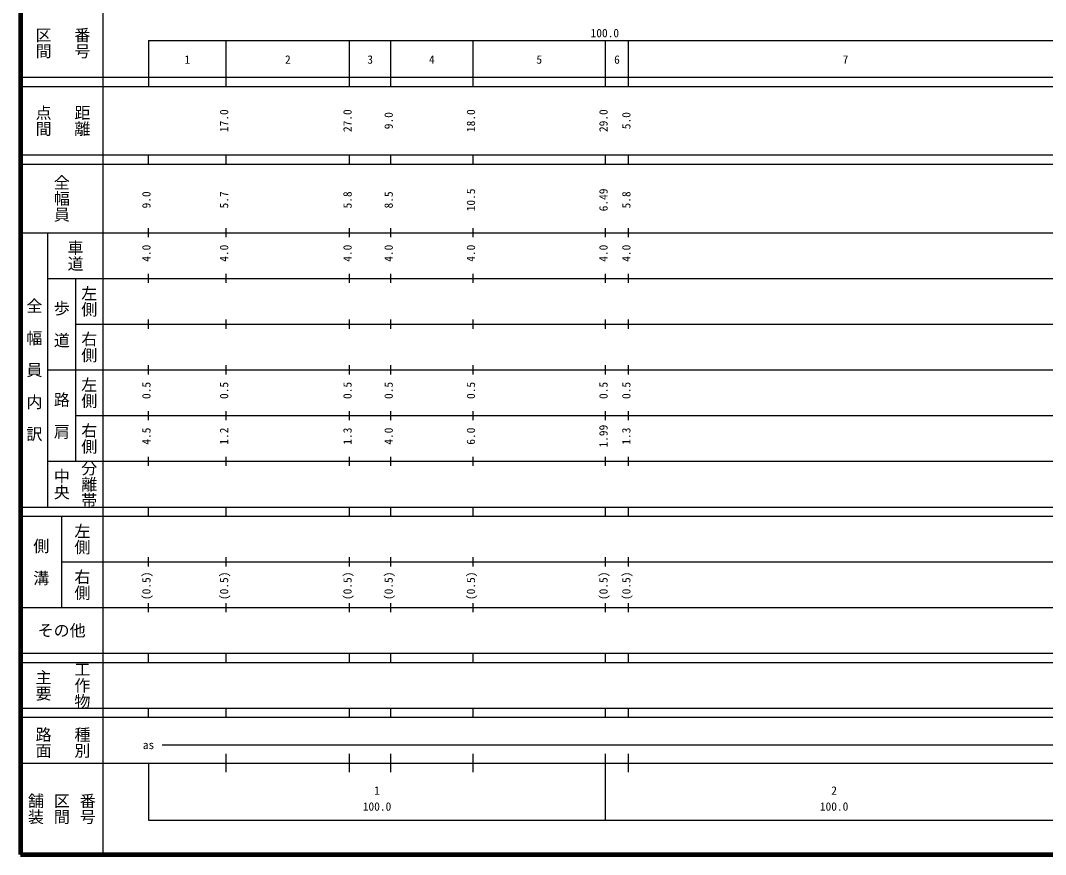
# Model space of a CAD drawing. Units: millimetres on the paper, enlarged 1000 times. Extents: x 40000 to 680000, y 20000 to 380000.
# Drawn here: x 40000 to 264254, y 20000 to 202409 of the extents above; entities that cross this region are included whole.
import ezdxf
from ezdxf.enums import TextEntityAlignment as Align

# ---------------------------------------------------------------- set-up
doc = ezdxf.new("R2010")
doc.units = ezdxf.units.MM
doc.header["$LTSCALE"] = 1000
doc.layers.add('M-TTL', color=2, linetype='Continuous', lineweight=140)
doc.layers.add('M-TTL-BAND', color=7, linetype='Continuous', lineweight=25)
doc.styles.add('@ＭＳ ゴシック', font='')
doc.styles.add('ＭＳ ゴシック', font='')
doc.styles.get('@ＭＳ ゴシック').set_extended_font_data('@MS Gothic')
doc.styles.get('ＭＳ ゴシック').set_extended_font_data('MS Gothic')

msp = doc.modelspace()

# ---------------------------------------------------------------- linework, layer by layer
at = {"layer": 'M-TTL'}
for p, q in [((40000, 380000), (40000, 20000)), ((40000, 20000), (680000, 20000))]:
    msp.add_line(p, q, dxfattribs=at)
at = {"layer": 'M-TTL-BAND'}
for p, q in [((58000, 370000), (58000, 20000)), ((68000, 198000), (579000, 198000)), ((68000, 198000), (68000, 188000)), ((85000, 188000), (85000, 198000)), ((112000, 188000), (112000, 198000)), ((121000, 188000), (121000, 198000)), ((139000, 188000), (139000, 198000)), ((168000, 188000), (168000, 198000)), ((173000, 188000), (173000, 198000)), ((40000, 190000), (579000, 190000)), ((40000, 188000), (579000, 188000)), ((40000, 173000), (579000, 173000)), ((68000, 171000), (68000, 173000)), ((85000, 171000), (85000, 173000)), ((112000, 171000), (112000, 173000)), ((121000, 171000), (121000, 173000)), ((139000, 171000), (139000, 173000)), ((168000, 171000), (168000, 173000)), ((173000, 171000), (173000, 173000)), ((40000, 171000), (579000, 171000)), ((68000, 155000), (68000, 157000)), ((85000, 155000), (85000, 157000)), ((112000, 155000), (112000, 157000)), ((121000, 155000), (121000, 157000)), ((139000, 155000), (139000, 157000)), ((168000, 155000), (168000, 157000)), ((173000, 155000), (173000, 157000)), ((40000, 156000), (579000, 156000)), ((46000, 96000), (46000, 156000)), ((46000, 146000), (579000, 146000)), ((52000, 146000), (52000, 106000)), ((68000, 145000), (68000, 147000)), ((85000, 145000), (85000, 147000)), ((112000, 145000), (112000, 147000)), ((121000, 145000), (121000, 147000)), ((139000, 145000), (139000, 147000)), ((168000, 145000), (168000, 147000)), ((173000, 145000), (173000, 147000)), ((68000, 135000), (68000, 137000)), ((85000, 135000), (85000, 137000)), ((112000, 135000), (112000, 137000)), ((121000, 135000), (121000, 137000)), ((139000, 135000), (139000, 137000)), ((168000, 135000), (168000, 137000)), ((173000, 135000), (173000, 137000)), ((52000, 136000), (579000, 136000)), ((46000, 126000), (579000, 126000)), ((68000, 125000), (68000, 127000)), ((85000, 125000), (85000, 127000)), ((112000, 125000), (112000, 127000)), ((121000, 125000), (121000, 127000)), ((139000, 125000), (139000, 127000)), ((168000, 125000), (168000, 127000)), ((173000, 125000), (173000, 127000)), ((68000, 115000), (68000, 117000)), ((85000, 115000), (85000, 117000)), ((112000, 115000), (112000, 117000)), ((121000, 115000), (121000, 117000)), ((139000, 115000), (139000, 117000)), ((168000, 115000), (168000, 117000)), ((173000, 115000), (173000, 117000)), ((52000, 116000), (579000, 116000)), ((46000, 106000), (579000, 106000)), ((68000, 105000), (68000, 107000)), ((85000, 105000), (85000, 107000)), ((112000, 105000), (112000, 107000)), ((121000, 105000), (121000, 107000)), ((139000, 105000), (139000, 107000)), ((168000, 105000), (168000, 107000)), ((173000, 105000), (173000, 107000)), ((40000, 96000), (579000, 96000)), ((68000, 94000), (68000, 96000)), ((85000, 94000), (85000, 96000)), ((112000, 94000), (112000, 96000)), ((121000, 94000), (121000, 96000)), ((139000, 94000), (139000, 96000)), ((168000, 94000), (168000, 96000)), ((173000, 94000), (173000, 96000)), ((40000, 94000), (579000, 94000)), ((49000, 94000), (49000, 74000)), ((49000, 84000), (579000, 84000)), ((68000, 83000), (68000, 85000)), ((85000, 83000), (85000, 85000)), ((112000, 83000), (112000, 85000)), ((121000, 83000), (121000, 85000)), ((139000, 83000), (139000, 85000)), ((168000, 83000), (168000, 85000)), ((173000, 83000), (173000, 85000)), ((68000, 73000), (68000, 75000)), ((85000, 73000), (85000, 75000)), ((112000, 73000), (112000, 75000)), ((121000, 73000), (121000, 75000)), ((139000, 73000), (139000, 75000)), ((168000, 73000), (168000, 75000)), ((173000, 73000), (173000, 75000)), ((40000, 74000), (579000, 74000)), ((40000, 64000), (579000, 64000)), ((68000, 62000), (68000, 64000)), ((85000, 62000), (85000, 64000)), ((112000, 62000), (112000, 64000)), ((121000, 62000), (121000, 64000)), ((139000, 62000), (139000, 64000)), ((168000, 62000), (168000, 64000)), ((173000, 62000), (173000, 64000)), ((40000, 62000), (579000, 62000)), ((40000, 52000), (579000, 52000)), ((68000, 50000), (68000, 52000)), ((85000, 50000), (85000, 52000)), ((112000, 50000), (112000, 52000)), ((121000, 50000), (121000, 52000)), ((139000, 50000), (139000, 52000)), ((168000, 50000), (168000, 52000)), ((173000, 50000), (173000, 52000)), ((40000, 50000), (579000, 50000)), ((71000, 44000), (565000, 44000)), ((85000, 38000), (85000, 42000)), ((112000, 38000), (112000, 42000)), ((121000, 38000), (121000, 42000)), ((139000, 38000), (139000, 42000)), ((168000, 27500), (168000, 42000)), ((173000, 38000), (173000, 42000)), ((40000, 40000), (579000, 40000)), ((68000, 40000), (68000, 27500)), ((68000, 27500), (579000, 27500))]:
    msp.add_line(p, q, dxfattribs=at)

# ---------------------------------------------------------------- texts
at = {"layer": 'M-TTL-BAND', "style": '@ＭＳ ゴシック'}
for s, p in [('区間', (45000, 197500)), ('番号', (53500, 197500)), ('点間', (45000, 180500)), ('距離', (53500, 180500)), ('全幅員', (49000, 163500)), ('車道', (52000, 151000)), ('左側', (55000, 141000)), ('全\u3000幅\u3000員\u3000内\u3000訳', (43000, 126000)), ('歩\u3000道', (49000, 136000)), ('右側', (55000, 131000)), ('左側', (55000, 121000)), ('路\u3000肩', (49000, 116000)), ('右側', (55000, 111000)), ('分離帯', (55000, 101000)), ('中央', (49000, 101000)), ('左側', (53500, 89000)), ('側\u3000溝', (44500, 84000)), ('右側', (53500, 79000)), ('工作物', (53500, 57000)), ('主要', (45000, 57000)), ('路面', (45000, 44500)), ('種別', (53500, 44500)), ('舗装', (43333, 30000)), ('区間', (49000, 30000)), ('番号', (54667, 30000))]:
    msp.add_text(s, height=2566, rotation=270, dxfattribs=at).set_placement(p, align=Align.MIDDLE_CENTER)
at = {"layer": 'M-TTL-BAND', "style": 'ＭＳ ゴシック'}
for s, p in [('100.0', (167844, 198195)), ('1', (76500, 192405)), ('2', (98500, 192405)), ('3', (116500, 192405)), ('4', (130000, 192405)), ('5', (153500, 192405)), ('6', (170500, 192405)), ('7', (220500, 192405)), ('as', (68000, 42500)), ('1', (118000, 32523)), ('2', (218000, 32523)), ('100.0', (118000, 29033)), ('100.0', (218000, 29033))]:
    msp.add_text(s, height=1833, dxfattribs=at).set_placement(p, align=Align.BOTTOM_CENTER)
for s, p in [('17.0', (86000, 180500)), ('27.0', (113000, 180500)), ('9.0', (122000, 180500)), ('18.0', (140000, 180500)), ('29.0', (169000, 180500)), ('5.0', (174000, 180500)), ('9.0', (69000, 163174)), ('5.7', (86000, 163174)), ('5.8', (113000, 163174)), ('8.5', (122000, 163174)), ('10.5', (140000, 163174)), ('6.49', (169000, 163174)), ('5.8', (174000, 163174)), ('4.0', (69000, 151500)), ('4.0', (86000, 151500)), ('4.0', (113000, 151500)), ('4.0', (122000, 151500)), ('4.0', (140000, 151500)), ('4.0', (169000, 151500)), ('4.0', (174000, 151500)), ('0.5', (69000, 121500)), ('0.5', (86000, 121500)), ('0.5', (113000, 121500)), ('0.5', (122000, 121500)), ('0.5', (140000, 121500)), ('0.5', (169000, 121500)), ('0.5', (174000, 121500)), ('4.5', (69000, 111500)), ('1.2', (86000, 111500)), ('1.3', (113000, 111500)), ('4.0', (122000, 111500)), ('6.0', (140000, 111500)), ('1.99', (169000, 111500)), ('1.3', (174000, 111500)), ('(0.5)', (69000, 78764)), ('(0.5)', (86000, 78764)), ('(0.5)', (113000, 78764)), ('(0.5)', (122000, 78764)), ('(0.5)', (140000, 78764)), ('(0.5)', (169000, 78764)), ('(0.5)', (174000, 78764))]:
    msp.add_text(s, height=1833, rotation=90, dxfattribs=at).set_placement(p, align=Align.BOTTOM_CENTER)
msp.add_text('その他', height=2566, dxfattribs=at).set_placement((49000, 69000), align=Align.MIDDLE_CENTER)

doc.saveas('drawing.dxf')
